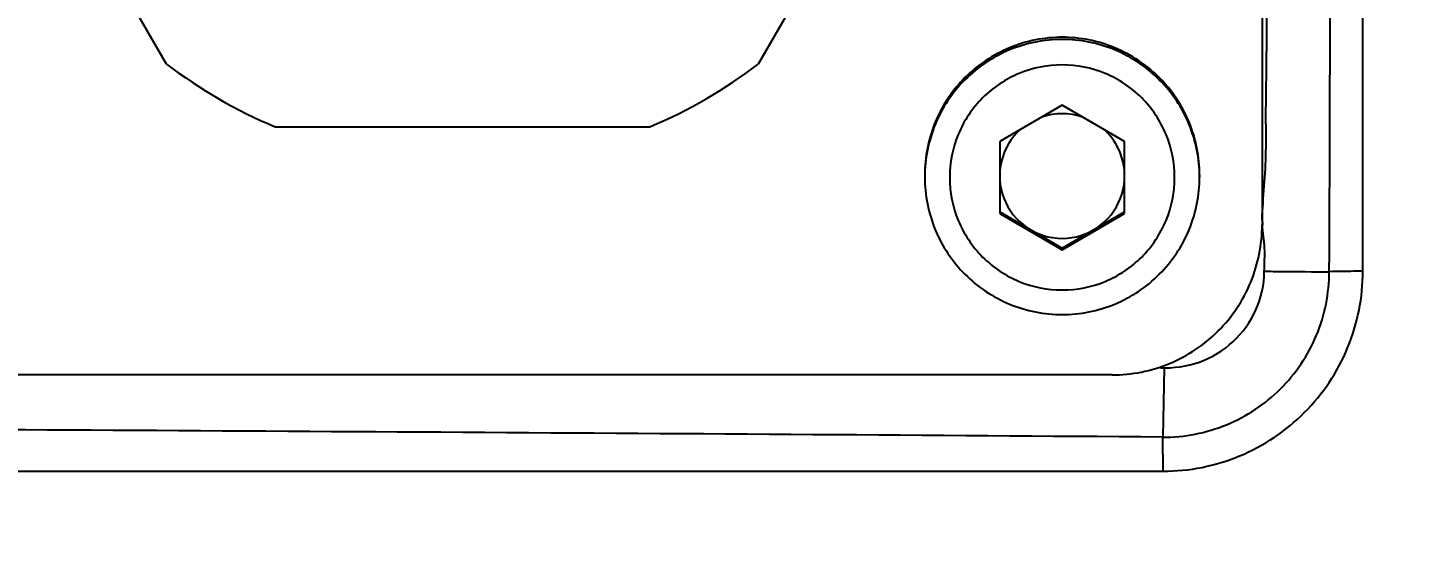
# Model space of a CAD drawing. Header units: millimetres. Extents: x 5828 to 6704, y 123 to 421.
# Drawn here: x 6384.82 to 6386.204, y 188.353 to 188.883 of the extents above; entities that cross this region are included whole.
import ezdxf

# ---------------------------------------------------------------- set-up
doc = ezdxf.new("R2010")
doc.units = ezdxf.units.MM
doc.layers.add('外形图', color=7, linetype='Continuous')
doc.layers.add('尺寸标注', color=7, linetype='Continuous')
doc.styles.add('微软雅黑', font='msyh.ttc', dxfattribs={"height": 1.5})
doc.dimstyles.new('尺寸标注_1_20比例', dxfattribs={"dimtxt": 1.5, "dimasz": 1.25, "dimexe": 0.5, "dimexo": 0.4, "dimgap": 0.5, "dimtad": 1, "dimdec": 1, "dimlfac": 20, "dimdsep": 46, "dimtxsty": '微软雅黑', "dimcen": 0.09, "dimadec": 0, "dimazin": 0, "dimtp": 0.01, "dimtm": 0.01, "dimtfac": 1, "dimtdec": 1, "dimtofl": 0, "dimtmove": 0, "dimatfit": 3, "dimfxl": 1, "dimtolj": 1, "dimarcsym": 0})

# ---------------------------------------------------------------- blocks, each defined once
blk = doc.blocks.new('*D1099')
at = {"layer": 'Defpoints', "color": 0}
for p in [(6385.3045, 191.5488), (6370.1354, 186.9495), (6385.3045, 186.9495)]:
    blk.add_point(p, dxfattribs=at)
at = {"layer": '尺寸标注', "color": 0, "lineweight": -2}
for p, q in [((6384.9045, 191.5488), (6369.6354, 191.5488)), ((6370.1354, 190.2988), (6370.1354, 188.1995)), ((6384.9045, 186.9495), (6369.6354, 186.9495))]:
    blk.add_line(p, q, dxfattribs=at)
at = {"layer": '尺寸标注', "color": 0}
for points in [[(6370.3437, 190.2988), (6369.927, 190.2988), (6370.1354, 191.5488)], [(6369.927, 188.1995), (6370.3437, 188.1995), (6370.1354, 186.9495)]]:
    blk.add_solid(points, dxfattribs=at)
at = {"layer": '尺寸标注', "color": 0, "insert": (6368.8616, 189.3315), "char_height": 1.5, "attachment_point": 5, "rotation": 90, "style": '微软雅黑'}
blk.add_mtext('\\A1;\\A1;{\\fAlibaba PuHuiTi 3.0 55 Regular|b0|i0|c134|p18;92}', dxfattribs=at)
blk = doc.blocks.new('*D1156')
at = {"layer": 'Defpoints', "color": 0}
for p in [(6399.0545, 188.5336), (6374.8045, 187.5086), (6374.8045, 176.0125)]:
    blk.add_point(p, dxfattribs=at)
at = {"layer": '尺寸标注', "color": 0, "lineweight": -2}
for p, q in [((6399.0545, 188.1336), (6399.0545, 175.5125)), ((6374.8045, 187.1086), (6374.8045, 175.5125)), ((6397.8045, 176.0125), (6376.0545, 176.0125))]:
    blk.add_line(p, q, dxfattribs=at)
at = {"layer": '尺寸标注', "color": 0}
for points in [[(6376.0545, 176.2209), (6376.0545, 175.8042), (6374.8045, 176.0125)], [(6397.8045, 175.8042), (6397.8045, 176.2209), (6399.0545, 176.0125)]]:
    blk.add_solid(points, dxfattribs=at)
at = {"layer": '尺寸标注', "color": 0, "insert": (6386.9295, 177.2882), "char_height": 1.5, "attachment_point": 5, "style": '微软雅黑'}
blk.add_mtext('\\A1;485', dxfattribs=at)

msp = doc.modelspace()

# ---------------------------------------------------------------- linework, layer by layer
at = {"layer": '外形图', "linetype": 'ByBlock'}
for p, q in [((6386.0545, 190.9854), (6386.0545, 188.6857)), ((6384.9585, 188.8464), (6384.771, 189.1711)), ((6385.738, 189.1711), (6385.5505, 188.8464)), ((6385.8545, 188.8052), (6385.792, 188.7692)), ((6385.917, 188.7692), (6385.8545, 188.8052)), ((6385.067, 188.7838), (6385.442, 188.7838)), ((6385.792, 188.7692), (6385.792, 188.697)), ((6385.917, 188.697), (6385.917, 188.7692)), ((6385.717, 188.7357), (6385.717, 188.7335)), ((6385.992, 188.7357), (6385.992, 188.7335)), ((6385.792, 188.6986), (6385.8545, 188.6625)), ((6385.792, 188.697), (6385.8545, 188.6609)), ((6385.8545, 188.6625), (6385.917, 188.6986)), ((6385.8545, 188.6609), (6385.917, 188.697)), ((6385.8545, 188.6609), (6385.8545, 188.6625)), ((6385.9045, 188.5357), (6384.6045, 188.5357)), ((6385.9566, 188.5429), (6385.9551, 188.4735)), ((6384.5554, 188.4395), (6385.9555, 188.4395))]:
    msp.add_line(p, q, dxfattribs=at)
for centre, radius, start, end in [((6237.1606, 189.2491), 148.9624, 359.765293, 359.995789), ((6385.2555, 189.2356), 0.4895, 232.6547, 247.3529), ((6385.2535, 189.2356), 0.4895, 292.6471, 307.3453), ((6385.8545, 188.7347), 0.0625, 131.9253, 48.0747), ((6386.2874, 188.6869), 0.2328, 179.1371, 179.3385), ((6386.122, 188.6877), 0.0672, 179.3709, 181.6489), ((6381.1705, -479.6336), 668.1243, 89.5896821, 89.7097869)]:
    msp.add_arc(centre, radius, start, end, dxfattribs=at)
for points, knots in [([(6386.0546, 188.6904), (6386.0548, 188.7018), (6386.0569, 188.7246), (6386.0588, 188.7587), (6386.0582, 188.793), (6386.0587, 188.8272), (6386.0591, 188.8614), (6386.0594, 188.907), (6386.0599, 188.9869), (6386.0604, 189.1009), (6386.0606, 189.1922), (6386.0606, 189.2378)], [0, 0, 0, 0, 0.062497, 0.124981, 0.187501, 0.250003, 0.3125, 0.375001, 0.500001, 0.75, 1, 1, 1, 1]), ([(6385.992, 188.7357), (6385.992, 188.7536), (6385.9848, 188.7897), (6385.9542, 188.8354), (6385.9085, 188.866), (6385.8545, 188.8768), (6385.8005, 188.866), (6385.7547, 188.8354), (6385.7242, 188.7897), (6385.717, 188.7536), (6385.717, 188.7357)], [0, 0, 0, 0, 0.124991, 0.249988, 0.374991, 0.5, 0.625009, 0.750012, 0.875009, 1, 1, 1, 1]), ([(6385.992, 188.7335), (6385.992, 188.7514), (6385.9848, 188.7876), (6385.9542, 188.8333), (6385.9085, 188.8639), (6385.8545, 188.8746), (6385.8005, 188.8639), (6385.7547, 188.8333), (6385.7242, 188.7876), (6385.717, 188.7514), (6385.717, 188.7335)], [0, 0, 0, 0, 0.124991, 0.249988, 0.374991, 0.5, 0.625009, 0.750012, 0.875009, 1, 1, 1, 1]), ([(6385.967, 188.7331), (6385.967, 188.7477), (6385.9611, 188.7773), (6385.9361, 188.8147), (6385.8987, 188.8397), (6385.8545, 188.8485), (6385.8103, 188.8397), (6385.7729, 188.8147), (6385.7478, 188.7773), (6385.742, 188.7477), (6385.742, 188.7331)], [0, 0, 0, 0, 0.124991, 0.249987, 0.374991, 0.5, 0.625009, 0.750013, 0.875009, 1, 1, 1, 1]), ([(6385.717, 188.7335), (6385.717, 188.7156), (6385.7242, 188.6795), (6385.7547, 188.6338), (6385.8005, 188.6032), (6385.8545, 188.5925), (6385.9085, 188.6032), (6385.9542, 188.6338), (6385.9848, 188.6795), (6385.992, 188.7156), (6385.992, 188.7335)], [0, 0, 0, 0, 0.124994, 0.249992, 0.374994, 0.5, 0.625006, 0.750008, 0.875006, 1, 1, 1, 1]), ([(6385.742, 188.7331), (6385.742, 188.7185), (6385.7478, 188.6889), (6385.7729, 188.6515), (6385.8103, 188.6265), (6385.8545, 188.6177), (6385.8987, 188.6265), (6385.9361, 188.6515), (6385.9611, 188.6889), (6385.967, 188.7185), (6385.967, 188.7331)], [0, 0, 0, 0, 0.124991, 0.249987, 0.374991, 0.5, 0.625009, 0.750013, 0.875009, 1, 1, 1, 1]), ([(6385.9045, 188.5357), (6385.924, 188.5357), (6385.9634, 188.5435), (6386.0133, 188.5769), (6386.0467, 188.6268), (6386.0545, 188.6662), (6386.0545, 188.6857)], [0, 0, 0, 0, 0.250018, 0.500025, 0.750018, 1, 1, 1, 1]), ([(6386.0567, 188.6393), (6386.0568, 188.6471), (6386.058, 188.6626), (6386.055, 188.678), (6386.0548, 188.6858)], [0, 0, 0, 0, 0.499845, 1, 1, 1, 1]), ([(6385.9528, 188.5428), (6385.9659, 188.5425), (6385.9927, 188.5459), (6386.0272, 188.567), (6386.0508, 188.5998), (6386.0566, 188.6262), (6386.0567, 188.6393)], [0, 0, 0, 0, 0.250187, 0.50015, 0.750087, 1, 1, 1, 1]), ([(6385.9551, 188.4735), (6385.9768, 188.4734), (6386.0205, 188.4819), (6386.0758, 188.5186), (6386.1129, 188.5737), (6386.1217, 188.6173), (6386.1217, 188.6389)], [0, 0, 0, 0, 0.250041, 0.500034, 0.750007, 1, 1, 1, 1]), ([(6385.9555, 188.4395), (6385.9815, 188.4395), (6386.034, 188.4499), (6386.1004, 188.4944), (6386.1449, 188.5608), (6386.1553, 188.6133), (6386.1553, 188.6393)], [0, 0, 0, 0, 0.250045, 0.500031, 0.749998, 1, 1, 1, 1]), ([(6386.0567, 188.6393), (6386.0626, 188.6393), (6386.0843, 188.639), (6386.1059, 188.6389), (6386.1217, 188.6389)], [0, 0, 0, 0, 0.270762, 1, 1, 1, 1]), ([(6386.1553, 188.6393), (6386.1523, 188.6393), (6386.1411, 188.6393), (6386.1299, 188.6391), (6386.1217, 188.6389)], [0, 0, 0, 0, 0.270425, 1, 1, 1, 1]), ([(6385.9555, 188.4395), (6385.9555, 188.4427), (6385.9554, 188.454), (6385.9553, 188.4653), (6385.9551, 188.4735)], [0, 0, 0, 0, 0.276772, 1, 1, 1, 1])]:
    msp.add_open_spline(points, degree=3, knots=knots, dxfattribs=at)
for points in [[(6386.1553, 188.6393), (6386.1552, 188.839), (6386.1552, 189.0387), (6386.1552, 189.2384)], [(6385.8351, 188.7941), (6385.8474, 188.7981), (6385.8616, 188.7981), (6385.8739, 188.7941)]]:
    msp.add_open_spline(points, degree=3, dxfattribs=at)

# ---------------------------------------------------------------- dimensions: what is measured, and where the dimension line sits
at = {"layer": '尺寸标注'}
dim = msp.add_linear_dim(base=(6370.1354, 186.9495), p1=(6385.3045, 191.5488), p2=(6385.3045, 186.9495), angle=90, text='\\A1;{\\fAlibaba PuHuiTi 3.0 55 Regular|b0|i0|c134|p18;<>}', dimstyle='尺寸标注_1_20比例', dxfattribs=at)
dim.commit()
dim.dimension.update_dxf_attribs({"geometry": '*D1099', "text_midpoint": (6370.1354, 189.3315), "dimtype": 160})
dim = msp.add_linear_dim(base=(6374.8045, 176.0125), p1=(6399.0545, 188.5336), p2=(6374.8045, 187.5086), dimstyle='尺寸标注_1_20比例', dxfattribs=at)
dim.commit()
dim.dimension.update_dxf_attribs({"geometry": '*D1156', "text_midpoint": (6386.9295, 177.2882)})

doc.saveas('drawing.dxf')
